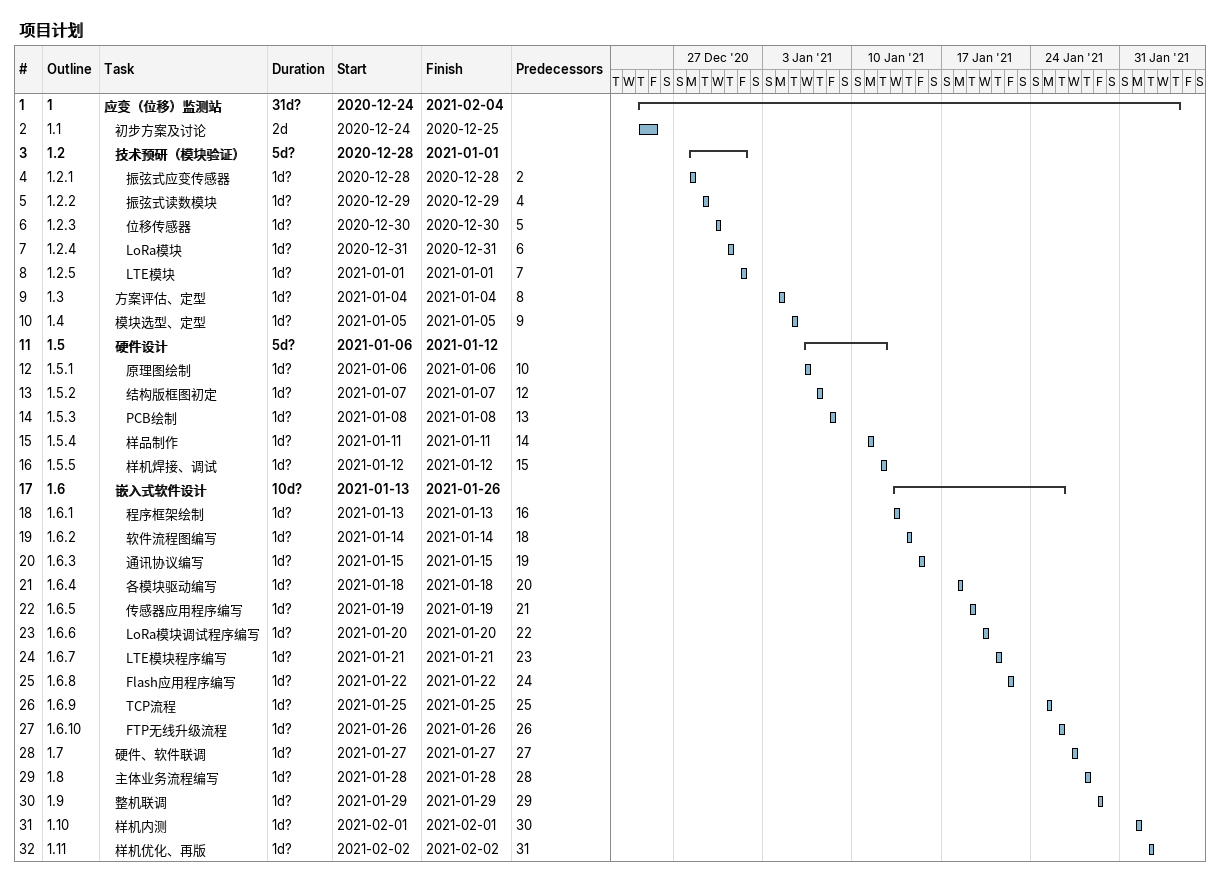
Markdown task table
项目计划

| ID | WBS | Task | Duration | Start | Finish | Predecessors |
|---|---|---|---|---|---|---|
| 1 | 1 | **应变（位移）监测站** | 31d? | 2020-12-24 | 2021-02-04 |  |
| 2 | 1.1 | 初步方案及讨论 | 2d | 2020-12-24 | 2020-12-25 |  |
| 3 | 1.2 | **技术预研（模块验证）** | 5d? | 2020-12-28 | 2021-01-01 |  |
| 4 | 1.2.1 | 振弦式应变传感器 | 1d? | 2020-12-28 | 2020-12-28 | 2 |
| 5 | 1.2.2 | 振弦式读数模块 | 1d? | 2020-12-29 | 2020-12-29 | 4 |
| 6 | 1.2.3 | 位移传感器 | 1d? | 2020-12-30 | 2020-12-30 | 5 |
| 7 | 1.2.4 | LoRa模块 | 1d? | 2020-12-31 | 2020-12-31 | 6 |
| 8 | 1.2.5 | LTE模块 | 1d? | 2021-01-01 | 2021-01-01 | 7 |
| 9 | 1.3 | 方案评估、定型 | 1d? | 2021-01-04 | 2021-01-04 | 8 |
| 10 | 1.4 | 模块选型、定型 | 1d? | 2021-01-05 | 2021-01-05 | 9 |
| 11 | 1.5 | **硬件设计** | 5d? | 2021-01-06 | 2021-01-12 |  |
| 12 | 1.5.1 | 原理图绘制 | 1d? | 2021-01-06 | 2021-01-06 | 10 |
| 13 | 1.5.2 | 结构版框图初定 | 1d? | 2021-01-07 | 2021-01-07 | 12 |
| 14 | 1.5.3 | PCB绘制 | 1d? | 2021-01-08 | 2021-01-08 | 13 |
| 15 | 1.5.4 | 样品制作 | 1d? | 2021-01-11 | 2021-01-11 | 14 |
| 16 | 1.5.5 | 样机焊接、调试 | 1d? | 2021-01-12 | 2021-01-12 | 15 |
| 17 | 1.6 | **嵌入式软件设计** | 10d? | 2021-01-13 | 2021-01-26 |  |
| 18 | 1.6.1 | 程序框架绘制 | 1d? | 2021-01-13 | 2021-01-13 | 16 |
| 19 | 1.6.2 | 软件流程图编写 | 1d? | 2021-01-14 | 2021-01-14 | 18 |
| 20 | 1.6.3 | 通讯协议编写 | 1d? | 2021-01-15 | 2021-01-15 | 19 |
| 21 | 1.6.4 | 各模块驱动编写 | 1d? | 2021-01-18 | 2021-01-18 | 20 |
| 22 | 1.6.5 | 传感器应用程序编写 | 1d? | 2021-01-19 | 2021-01-19 | 21 |
| 23 | 1.6.6 | LoRa模块调试程序编写 | 1d? | 2021-01-20 | 2021-01-20 | 22 |
| 24 | 1.6.7 | LTE模块程序编写 | 1d? | 2021-01-21 | 2021-01-21 | 23 |
| 25 | 1.6.8 | Flash应用程序编写 | 1d? | 2021-01-22 | 2021-01-22 | 24 |
| 26 | 1.6.9 | TCP流程 | 1d? | 2021-01-25 | 2021-01-25 | 25 |
| 27 | 1.6.10 | FTP无线升级流程 | 1d? | 2021-01-26 | 2021-01-26 | 26 |
| 28 | 1.7 | 硬件、软件联调 | 1d? | 2021-01-27 | 2021-01-27 | 27 |
| 29 | 1.8 | 主体业务流程编写 | 1d? | 2021-01-28 | 2021-01-28 | 28 |
| 30 | 1.9 | 整机联调 | 1d? | 2021-01-29 | 2021-01-29 | 29 |
| 31 | 1.10 | 样机内测 | 1d? | 2021-02-01 | 2021-02-01 | 30 |
| 32 | 1.11 | 样机优化、再版 | 1d? | 2021-02-02 | 2021-02-02 | 31 |
